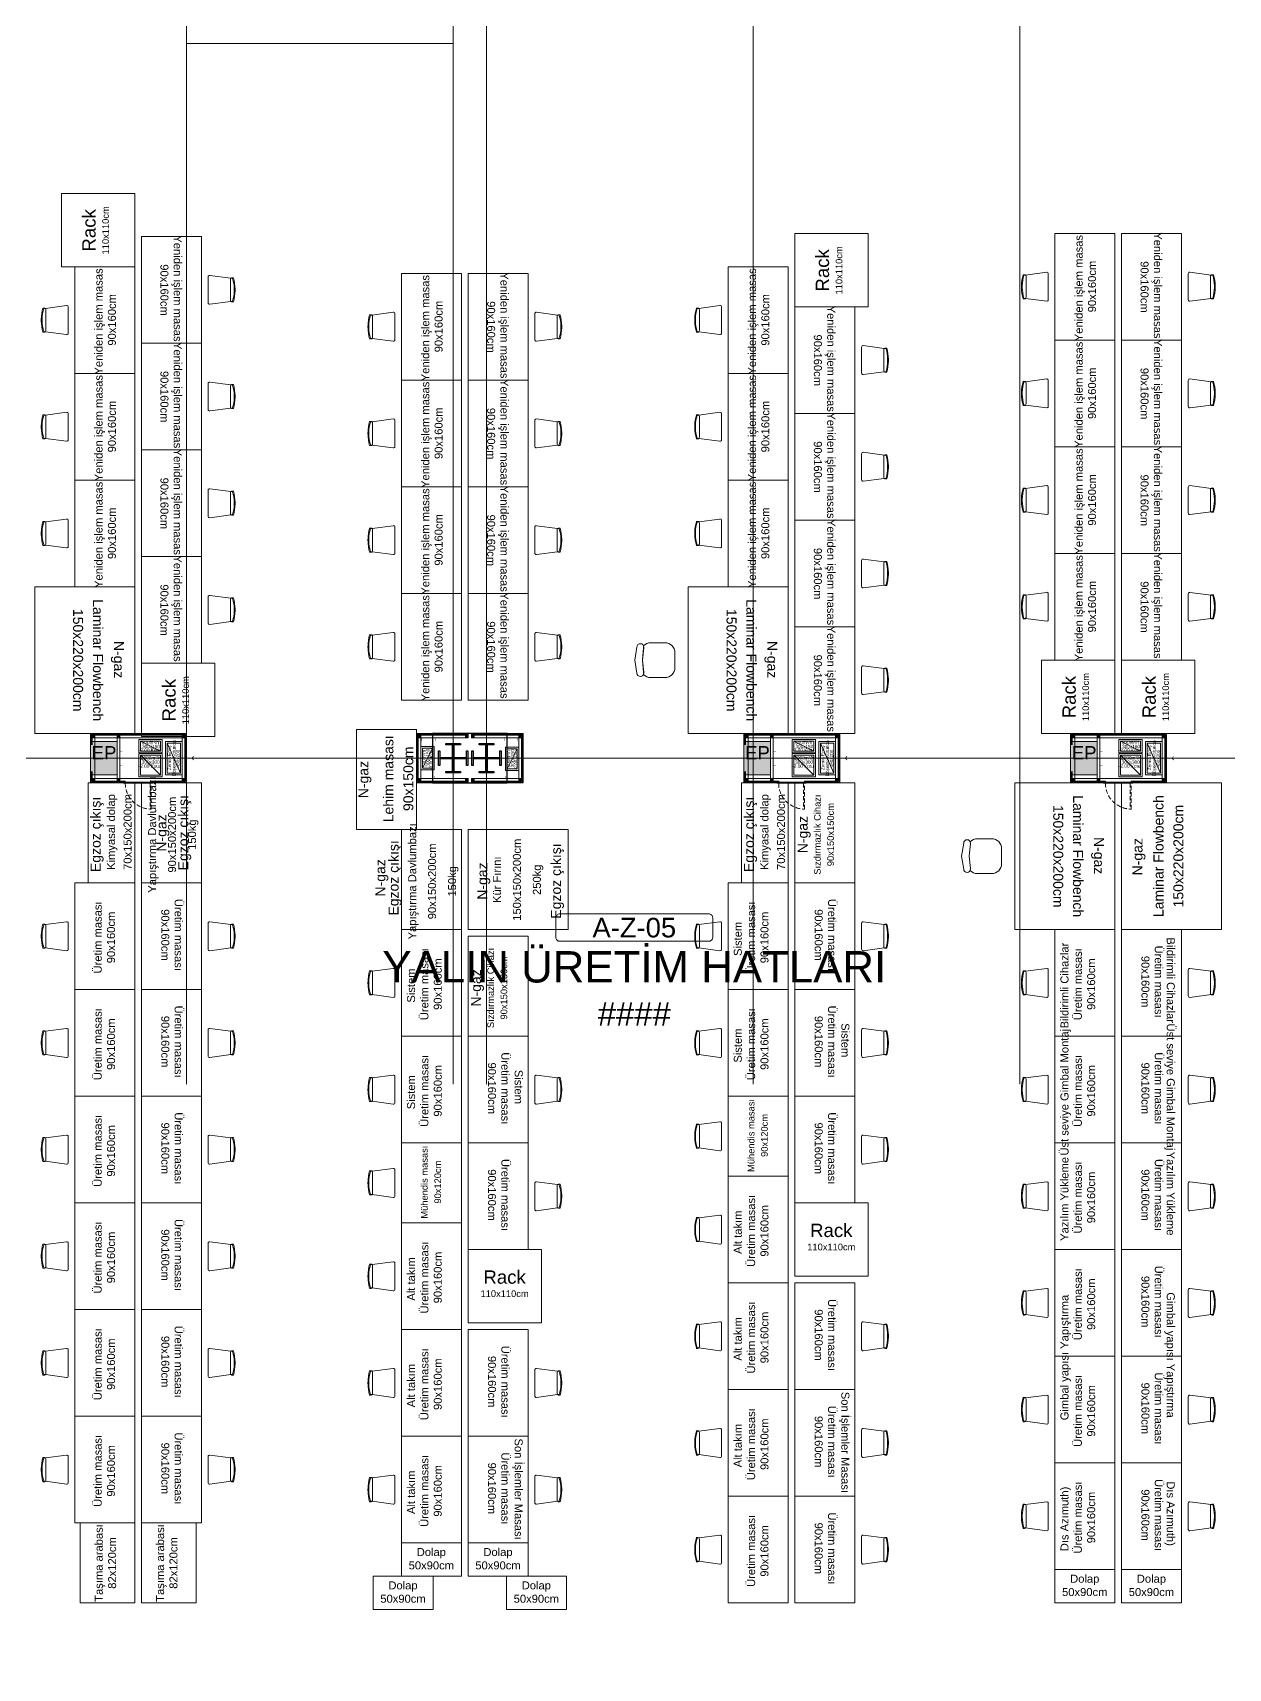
# Model space of a CAD drawing. Header units: centimetres. Extents: x 405464 to 563355, y 50011 to 66875.
# Drawn here: x 508958 to 510751, y 54154 to 56607 of the extents above; entities that cross this region are included whole.
import ezdxf
from ezdxf.enums import TextEntityAlignment as Align

# ---------------------------------------------------------------- set-up
doc = ezdxf.new("R2010")
doc.units = ezdxf.units.CM
for name, pattern in [('DASHDOT', [25.4, 12.7, -6.35, 0, -6.35]), ('DASHED2', [9.525, 6.35, -3.175]), ('HIDDEN', [9.525, 6.35, -3.175])]:
    doc.linetypes.add(name, pattern=pattern)
doc.layers.get('0').update_dxf_attribs({"lineweight": 9})
doc.layers.add('-MH_Ad', color=1, linetype='Continuous', lineweight=9, true_color=0xff0000)
doc.layers.add('DV_alçıpanel_duvar_yeni', color=1, linetype='Continuous', lineweight=20, true_color=0xff0000)
for name, color, linetype, lineweight in [('0-KRCN-MİMARİ-220526', 8, 'Continuous', 9), ('A_Aks', 30, 'DASHDOT', 9), ('A_celik', 1, 'Continuous', 25), ('A_Duvar-alçiplak', 3, 'Continuous', 30), ('D_Aluminyum', 140, 'Continuous', 18), ('D_Merkez', 51, 'Continuous', 13), ('D_Profil', 155, 'Continuous', 15), ('M00_Mahal_No$0$MH_Alan', 51, 'Continuous', 9), ('TF_Cihaz', 20, 'Continuous', 13), ('TF_Mobilya', 142, 'Continuous', 9)]:
    doc.layers.add(name, color=color, linetype=linetype, lineweight=lineweight)
doc.layers.add('Altyapı', color=1, linetype='Continuous')
doc.layers.add('TF_Cihaz_yazı', color=5, linetype='Continuous')
doc.styles.add('M00_Mahal_No$0$Kalin01', font='swissk.ttf')
doc.styles.add('M00_Mahal_No$0$Normal', font='swiss.ttf')
doc.styles.add('MP_KAPI_POZ', font='arial.ttf')
doc.styles.add('Normal', font='arial.ttf')

# ---------------------------------------------------------------- blocks, each defined once
blk = doc.blocks.new('a_aks')
at = {"layer": 'A_Aks', "color": 8, "ltscale": 200}
for p, q in [((4830, 5308), (4830, -831.1)), ((5230, 5308), (5230, -831.1)), ((5280, 5308), (5280, -831.1)), ((5680, 5308), (5680, -831.1)), ((6080, 5308), (6080, -831.1)), ((-743.4, 3257), (12633.6, 3257))]:
    blk.add_line(p, q, dxfattribs=at)
blk = doc.blocks.new('mimari_yeni_durum')
at = {"layer": 'A_celik', "color": 8}
for points in [[(5208, 3246), (5208, 3268), (5210, 3268), (5210, 3258), (5250, 3258), (5250, 3268), (5252, 3268), (5252, 3246), (5250, 3246), (5250, 3256), (5210, 3256), (5210, 3246), (5208, 3246)], [(5219, 3279), (5241, 3279), (5241, 3277), (5231, 3277), (5231, 3237), (5241, 3237), (5241, 3235), (5219, 3235), (5219, 3237), (5229, 3237), (5229, 3277), (5219, 3277), (5219, 3279)], [(5258, 3246), (5258, 3268), (5260, 3268), (5260, 3258), (5300, 3258), (5300, 3268), (5302, 3268), (5302, 3246), (5300, 3246), (5300, 3256), (5260, 3256), (5260, 3246), (5258, 3246)], [(5269, 3279), (5291, 3279), (5291, 3277), (5281, 3277), (5281, 3237), (5291, 3237), (5291, 3235), (5269, 3235), (5269, 3237), (5279, 3237), (5279, 3277), (5269, 3277), (5269, 3279)]]:
    blk.add_lwpolyline(points, dxfattribs=at)
at = {"layer": 'A_Duvar-alçiplak', "color": 8}
blk.add_lwpolyline([(5199, 3220), (5311, 3220), (5311, 3294), (5199, 3294)], close=True, dxfattribs=at)
at = {"layer": 'A_Aks', "color": 8}
blk.add_blockref('a_aks', (0, 0), dxfattribs=at)
blk = doc.blocks.new('M00_Mahal_No$0$MHL')
at = {"color": 0, "linetype": 'ByBlock', "lineweight": -2}
blk.add_lwpolyline([(-100, -5), (-100, -30, 0.414214), (-95, -35), (95, -35, 0.414214), (100, -30), (100, -5, 0.414214), (95, 0), (-95, 0, 0.414214)], format="xyb", close=True, dxfattribs=at)
for tag, height, style, p in [('MAHALNO', 25, 'M00_Mahal_No$0$Kalin01', (0, -17.5)), ('MAHALADI', 40, 'M00_Mahal_No$0$Normal', (0, -67.5))]:
    blk.add_attdef(tag, text='', height=height, dxfattribs=dict(at, style=style)).set_placement(p, align=Align.MIDDLE_CENTER)
at = {"layer": 'M00_Mahal_No$0$MH_Alan', "style": 'M00_Mahal_No$0$Normal'}
blk.add_attdef('ALAN', text='', height=40, dxfattribs=at).set_placement((0, -127.5), align=Align.MIDDLE_CENTER)
blk = doc.blocks.new('A$C17b1b0ad')
at = {"layer": '-MH_Ad', "color": 8}
ref = blk.add_blockref('M00_Mahal_No$0$MHL', (5501.6, 3023.5), dxfattribs=dict(at, xscale=1.176, yscale=1.176, zscale=1.176))
ref.add_attrib('MAHALNO', 'A-Z-05', dxfattribs={"layer": '0', "color": 0, "linetype": 'ByBlock', "lineweight": -2, "height": 29.4, "style": 'M00_Mahal_No$0$Kalin01'}).set_placement((5501.6, 3002.9), align=Align.MIDDLE_CENTER)
ref.add_attrib('MAHALADI', 'YALIN ÜRETİM HATLARI', dxfattribs={"layer": '0', "color": 0, "linetype": 'ByBlock', "lineweight": -2, "height": 47.04, "style": 'M00_Mahal_No$0$Normal'}).set_placement((5501.6, 2944.1), align=Align.MIDDLE_CENTER)
ref.add_attrib('ALAN', '####', dxfattribs={"layer": 'M00_Mahal_No$0$MH_Alan', "height": 35.28, "style": 'M00_Mahal_No$0$Normal'}).set_placement((5501.6, 2873.6), align=Align.MIDDLE_CENTER)
blk = doc.blocks.new('sandalye')
at = {"color": 8, "linetype": 'HIDDEN', "ltscale": 5}
blk.add_line((-403, 12), (-403, -12), dxfattribs=at)
at = {"color": 8, "linetype": 'Continuous'}
for p, q in [((-356, 181), (-379, 181)), ((-366, 172), (-341, 175)), ((-341, 175), (-366, 172)), ((-24, 217), (-341, 175)), ((-333, -158), (-333, 158)), ((-333, 158), (-333, -158)), ((0, -196), (0, 196)), ((-379, -181), (-356, -181)), ((-341, -175), (-366, -172)), ((-366, -172), (-341, -175)), ((-341, -175), (-24, -217))]:
    blk.add_line(p, q, dxfattribs=at)
for centre, radius, start, end in [((276, 0), 679, 164.5563, 178.9655), ((222, 0), 613, 163.7398, 178.854), ((222, 0), 613, 163.7398, 178.854), ((-356, 158), 23, 48.6707, 90), ((-356, 158), 23, 0, 48.6707), ((-356, 158), 23, 0, 48.6707), ((-21, 196), 21.5, 360, 97.624), ((276, 0), 679, 181.0345, 195.4437), ((222, 0), 613, 181.146, 196.2602), ((222, 0), 613, 181.146, 196.2602), ((-356, -158), 23, 270, 311.3293), ((-356, -158), 23, 311.3293, 360), ((-356, -158), 23, 311.3293, 360), ((-21, -196), 21.5, 262.376, 0)]:
    blk.add_arc(centre, radius, start, end, dxfattribs=at)
at = {"color": 8, "linetype": 'HIDDEN', "ltscale": 5}
for centre, radius, start, end in [((276, 0), 679, 178.9655, 181.0345), ((276, 0), 679, 178.9655, 181.0345), ((222, 0), 613, 178.854, 181.146), ((222, 0), 613, 178.854, 181.146)]:
    blk.add_arc(centre, radius, start, end, dxfattribs=at)
blk = doc.blocks.new('A$C43b5bca2')
at = {"layer": 'Altyapı', "color": 8, "style": 'MP_KAPI_POZ'}
blk.add_text('N-gaz', height=15, rotation=90, dxfattribs=at).set_placement((-7.5, 27.9), align=Align.MIDDLE_CENTER)
blk = doc.blocks.new('*U123')
at = {"ltscale": 40}
blk.add_lwpolyline([(0, 0), (0, 4), (4, 4), (4, 0)], close=True, dxfattribs=at)
at = {"layer": 'D_Merkez', "ltscale": 0.015}
for points in [[(0, 0), (4, 4)], [(0, 4), (4, 0)]]:
    blk.add_lwpolyline(points, dxfattribs=at)
at = {"layer": 'D_Profil', "ltscale": 40}
blk.add_lwpolyline([(0.3, 0.3), (0.3, 3.7), (3.7, 3.7), (3.7, 0.3)], close=True, dxfattribs=at)
blk = doc.blocks.new('A$Cc0add5d6')
h = blk.add_hatch(color=252)
h.dxf.hatch_style = 1
h.paths.add_polyline_path([(-14, 12), (26, 12), (26, 62), (-14, 62)])
for points in [[(-14, 12), (26, 12), (26, 62), (-14, 62)], [(98.5, 12), (123.5, 12), (123.5, 62), (98.5, 62)], [(101, 14.5), (121, 14.5), (121, 59.5), (101, 59.5)]]:
    blk.add_lwpolyline(points, close=True)
for points, const_width in [([(34, 67.5), (30, 67.5), (30, 47.5), (34, 47.5)], 0.5), ([(34, 26.5), (30, 26.5), (30, 6.5), (34, 6.5)], 0.5), ([(140.8, 34.2), (138, 37), (140.8, 39.8)], 1), ([(148.1, 37), (138, 37)], 1)]:
    blk.add_lwpolyline(points, dxfattribs=dict(const_width=const_width))
at = {"ltscale": 10}
for points in [[(58.5, 65), (93.5, 65), (93.5, 45), (58.5, 45)], [(61, 62.5), (91, 62.5), (91, 47.5), (61, 47.5)], [(58.5, 44), (93.5, 44), (93.5, 9), (58.5, 9)], [(61, 41.5), (91, 41.5), (91, 11.5), (61, 11.5)]]:
    blk.add_lwpolyline(points, close=True, dxfattribs=at)
for points in [[(91, 47.5), (61, 62.5)], [(91, 11.5), (61, 41.5)]]:
    blk.add_lwpolyline(points, dxfattribs=at)
blk.add_lwpolyline([(101, 59.5), (121, 14.5)])
at = {"layer": 'D_Aluminyum'}
for points in [[(37.5, 2.5), (37.5, 0), (35.5, 0), (35.5, -0.7), (38.2, -0.7), (38.2, 2.5), (37.5, 2.5)], [(38.2, 0.8), (76.8, 0.8)], [(79.5, -0.7), (76.8, -0.7), (76.8, 2.5), (77.5, 2.5), (77.5, 0), (79.5, 0), (79.5, -0.7)], [(38.2, -0.7), (76.8, -0.7)]]:
    blk.add_lwpolyline(points, dxfattribs=at)
at = {"layer": 'D_Aluminyum', "linetype": 'DASHED2'}
blk.add_lwpolyline([(76.8, -0.7), (75.3, -0.7), (75.3, -39.3), (76.8, -39.3)], close=True, dxfattribs=at)
blk.add_arc((76.8, -0.7), 38.6, 180, 267.7746, dxfattribs=at)
at = {"layer": 'D_Profil'}
blk.add_lwpolyline([(-7.5, 6.5), (123.5, 6.5), (123.5, 67.5), (-7.5, 67.5)], close=True, dxfattribs=at)
for points in [[(26, 6.5), (26, 67.5)], [(30, 6.5), (30, 67.5)]]:
    blk.add_lwpolyline(points, dxfattribs=at)
at = {"layer": 'DV_alçıpanel_duvar_yeni'}
for points in [[(77.5, 0), (130, 0), (130, 74), (-14, 74), (-14, 57)], [(77.5, 1.2), (128.8, 1.2), (128.8, 72.8), (-12.8, 72.8), (-12.8, 57)], [(77.5, 2.5), (127.5, 2.5), (127.5, 71.5), (-11.5, 71.5), (-11.5, 57)], [(-14, 17), (-14, 0), (37.5, 0)], [(-12.8, 17), (-12.8, 1.2), (37.5, 1.2)], [(-11.5, 17), (-11.5, 2.5), (37.5, 2.5)], [(37.5, 2.5), (37.5, 0)], [(77.5, 2.5), (77.5, 0)]]:
    blk.add_lwpolyline(points, dxfattribs=at)
at = {"layer": 'D_Profil', "xscale": -1, "rotation": 180}
for p in [(-11.5, 71.5), (26, 71.5), (26, 6.5)]:
    blk.add_blockref('*U123', p, dxfattribs=at)
at = {"layer": 'D_Profil', "rotation": 180}
blk.add_blockref('*U123', (127.5, 71.5), dxfattribs=at)
at = {"layer": 'D_Profil'}
blk.add_blockref('*U123', (-11.5, 2.5), dxfattribs=at)
at = {"layer": 'D_Profil', "xscale": -1}
blk.add_blockref('*U123', (127.5, 2.5), dxfattribs=at)
at = {"style": 'Normal'}
for s, height, p in [('EP', 20, (-12.4, 35.1)), ('+2.00 Kotu', 5, (56.8, 46.7)), ('500m³/h', 5, (62.9, 58)), ('300x150', 5, (63.3, 52)), ('+2.00 Kotu', 5, (56.7, 22.6)), ('2000m³/h', 5, (61.7, 35)), ('300x300', 5, (62.9, 28.6))]:
    blk.add_text(s, height=height, dxfattribs=at).set_placement(p)
for s, p in [('Zemin Emiş', (106.8, 19.1)), ('Döşeme Kotunda', (113.7, 9.7)), ('450x200', (119.9, 22.9))]:
    blk.add_text(s, height=5, rotation=90, dxfattribs=at).set_placement(p)
blk = doc.blocks.new('duvarlar')
at = {"const_width": 0.5}
for points in [[(5202.9, 3283), (5202.9, 3287), (5182.9, 3287), (5182.9, 3283)], [(5307.1, 3283), (5307.1, 3287), (5327.1, 3287), (5327.1, 3283)], [(5181.5, 3230.5), (5181.5, 3226.5), (5201.5, 3226.5), (5201.5, 3230.5)], [(5328.5, 3230.5), (5328.5, 3226.5), (5308.5, 3226.5), (5308.5, 3230.5)]]:
    blk.add_lwpolyline(points, dxfattribs=at)
at = {"ltscale": 10}
for points in [[(5181.5, 3239.5), (5181.5, 3274.5), (5201.5, 3274.5), (5201.5, 3239.5)], [(5184, 3242), (5184, 3272), (5199, 3272), (5199, 3242)], [(5308.5, 3238.7), (5308.5, 3273.7), (5328.5, 3273.7), (5328.5, 3238.7)], [(5311, 3241.2), (5311, 3271.2), (5326, 3271.2), (5326, 3241.2)]]:
    blk.add_lwpolyline(points, close=True, dxfattribs=at)
for points in [[(5199, 3272), (5184, 3242)], [(5326, 3271.2), (5311, 3241.2)]]:
    blk.add_lwpolyline(points, dxfattribs=at)
at = {"layer": 'D_Aluminyum', "ltscale": 10, "const_width": 1}
for points in [[(5257.5, 3294), (5252.5, 3294)], [(5257.5, 3220), (5252.5, 3220)]]:
    blk.add_lwpolyline(points, dxfattribs=at)
at = {"layer": 'D_Profil'}
for points in [[(5252.5, 3287.5), (5181.5, 3287.5), (5181.5, 3226.5), (5252.5, 3226.5)], [(5257.5, 3226.5), (5328.5, 3226.5), (5328.5, 3287.5), (5257.5, 3287.5)]]:
    blk.add_lwpolyline(points, dxfattribs=at)
at = {"layer": 'DV_alçıpanel_duvar_yeni'}
for points in [[(5252.5, 3220), (5175, 3220), (5175, 3294), (5252.5, 3294)], [(5252.5, 3221.2), (5176.2, 3221.2), (5176.2, 3292.7), (5252.5, 3292.7)], [(5252.5, 3222.5), (5177.5, 3222.5), (5177.5, 3291.5), (5252.5, 3291.5)], [(5252.5, 3291.5), (5252.5, 3294)], [(5257.5, 3294), (5335, 3294), (5335, 3220), (5257.5, 3220)], [(5257.5, 3291.5), (5257.5, 3294)], [(5257.5, 3292.7), (5333.8, 3292.7), (5333.8, 3221.2), (5257.5, 3221.2)], [(5257.5, 3291.5), (5332.5, 3291.5), (5332.5, 3222.5), (5257.5, 3222.5)], [(5252.5, 3220), (5252.5, 3222.5)], [(5257.5, 3220), (5257.5, 3222.5)]]:
    blk.add_lwpolyline(points, dxfattribs=at)
for p in [(4700, 3220), (5680, 3220), (6170, 3220)]:
    blk.add_blockref('A$Cc0add5d6', p)
at = {"layer": 'D_Profil', "xscale": -1, "rotation": 180}
for p in [(5177.5, 3291.5), (5248.5, 3291.5), (5257.5, 3291.5), (5248.5, 3226.5), (5257.5, 3226.5)]:
    blk.add_blockref('*U123', p, dxfattribs=at)
at = {"layer": 'D_Profil', "rotation": 180}
blk.add_blockref('*U123', (5332.5, 3291.5), dxfattribs=at)
at = {"layer": 'D_Profil'}
blk.add_blockref('*U123', (5177.5, 3222.5), dxfattribs=at)
at = {"layer": 'D_Profil', "xscale": -1}
blk.add_blockref('*U123', (5332.5, 3222.5), dxfattribs=at)
at = {"style": 'Normal'}
for s, p in [('500m³/h', (5188.5, 3243.9)), ('300x150', (5194.5, 3244.3)), ('+2.00 Kotu', (5199.8, 3237.8)), ('500m³/h', (5315.5, 3243.1)), ('300x150', (5321.5, 3243.4)), ('+2.00 Kotu', (5326.8, 3237))]:
    blk.add_text(s, height=5, rotation=90, dxfattribs=at).set_placement(p)
blk = doc.blocks.new('A$C9e52caec')
at = {"color": 8}
for p, q in [((5502.5, 3404.1), (5505.6, 3423.7)), ((5515.6, 3422.7), (5513.8, 3404.1)), ((5515.7, 3422.7), (5513.8, 3404.1)), ((5532.5, 3430.2), (5526.3, 3430.2)), ((5547.5, 3430.2), (5532.5, 3430.2)), ((5562.5, 3392.8), (5562.5, 3415.2)), ((5502.5, 3404.1), (5502.5, 3404.1)), ((5502.5, 3404.1), (5502.5, 3404.1)), ((5502.5, 3404), (5502.5, 3404.1)), ((5505.6, 3384.5), (5502.5, 3404)), ((5502.5, 3404), (5502.5, 3404)), ((5513.8, 3404.1), (5515.6, 3385.4)), ((5513.8, 3404.1), (5515.7, 3385.4)), ((5526.3, 3377.8), (5547.5, 3377.8)), ((5992.5, 3110.1), (5995.6, 3129.7)), ((6005.6, 3128.7), (6003.8, 3110.1)), ((6005.7, 3128.7), (6003.8, 3110.1)), ((6022.5, 3136.2), (6016.3, 3136.2)), ((6037.5, 3136.2), (6022.5, 3136.2)), ((6052.5, 3098.8), (6052.5, 3121.2)), ((5992.5, 3110.1), (5992.5, 3110.1)), ((5992.5, 3110.1), (5992.5, 3110.1)), ((5992.5, 3110), (5992.5, 3110.1)), ((5995.6, 3090.5), (5992.5, 3110)), ((5992.5, 3110), (5992.5, 3110)), ((6003.8, 3110.1), (6005.6, 3091.4)), ((6003.8, 3110.1), (6005.7, 3091.4)), ((6016.3, 3083.8), (6037.5, 3083.8))]:
    blk.add_line(p, q, dxfattribs=at)
blk.add_lwpolyline([(4830, 4328.7), (5230, 4328.7)], dxfattribs=at)
for centre, start, end in [((5526.3, 3415.2), 89.9532, 136.7734), ((5547.5, 3415.2), 0.0642, 90.0642), ((5547.5, 3392.8), 269.9358, 359.9358), ((5526.3, 3392.8), 222.9893, 270.047), ((6016.3, 3121.2), 89.9532, 136.7734), ((6037.5, 3121.2), 0.0642, 90.0642), ((6037.5, 3098.8), 269.9358, 359.9358), ((6016.3, 3098.8), 222.9893, 270.047)]:
    blk.add_arc(centre, 15, start, end, dxfattribs=at)
for centre, major_axis, start_param, end_param in [((5510.7, 3423.7), (-5.07, 0), -1.570796, 0), ((5510.7, 3423.7), (-5.07, 0), 3.141593, 4.712389), ((5510.6, 3423.7), (-5.07, 0), -3.141593, -2.777625), ((5510.6, 3423.7), (-5.07, 0), 2.948377, 3.141593), ((5510.7, 3423.7), (-5.07, 0), 2.948377, 3.141593), ((5510.6, 3384.5), (5.07, 0), 0, 0.193216), ((5510.7, 3384.5), (5.07, 0), 0, 0.193216), ((5510.7, 3384.5), (5.07, 0), 3.141593, 4.712389), ((5510.7, 3384.5), (5.07, 0), -1.570796, 0), ((5510.6, 3384.5), (5.07, 0), -0.386815, 0), ((6000.7, 3129.7), (-5.07, 0), -1.570796, 0), ((6000.7, 3129.7), (-5.07, 0), 3.141593, 4.712389), ((6000.6, 3129.7), (-5.07, 0), -3.141593, -2.777625), ((6000.6, 3129.7), (-5.07, 0), 2.948377, 3.141593), ((6000.7, 3129.7), (-5.07, 0), 2.948377, 3.141593), ((6000.6, 3090.5), (5.07, 0), 0, 0.193216), ((6000.7, 3090.5), (5.07, 0), 0, 0.193216), ((6000.7, 3090.5), (5.07, 0), 3.141593, 4.712389), ((6000.7, 3090.5), (5.07, 0), -1.570796, 0), ((6000.6, 3090.5), (5.07, 0), -0.386815, 0)]:
    blk.add_ellipse(centre, major_axis=major_axis, ratio=0.992782, start_param=start_param, end_param=end_param, dxfattribs=at)
at = {"layer": 'TF_Cihaz', "color": 8}
for points in [[(4752.5, 3994), (4752.5, 4104), (4642.5, 4104), (4642.5, 3994)], [(5852.5, 3934), (5852.5, 4044), (5742.5, 4044), (5742.5, 3934)], [(4602.5, 3294), (4752.5, 3294), (4752.5, 3514), (4602.5, 3514)], [(5582.5, 3294), (5732.5, 3294), (5732.5, 3514), (5582.5, 3514)], [(4872.5, 3289.4), (4872.5, 3399.4), (4762.5, 3399.4), (4762.5, 3289.4)], [(6222.5, 3294), (6222.5, 3404), (6112.5, 3404), (6112.5, 3294)], [(6342.5, 3294), (6342.5, 3404), (6232.5, 3404), (6232.5, 3294)], [(5175, 3300), (5085, 3300), (5085, 3150), (5175, 3150)], [(5742.5, 3070), (5832.5, 3070), (5832.5, 3220), (5742.5, 3220)], [(6072.5, 3000), (6222.5, 3000), (6222.5, 3220), (6072.5, 3220)], [(6382.5, 3220), (6232.5, 3220), (6232.5, 3000), (6382.5, 3000)], [(5252.5, 2840), (5342.5, 2840), (5342.5, 2990), (5252.5, 2990)], [(5742.5, 2480), (5852.5, 2480), (5852.5, 2590), (5742.5, 2590)], [(5252.5, 2410), (5362.5, 2410), (5362.5, 2520), (5252.5, 2520)]]:
    blk.add_lwpolyline(points, close=True, dxfattribs=at)
at = {"layer": 'TF_Cihaz'}
for points in [[(4752.5, 3220), (4682.5, 3220), (4682.5, 3070), (4752.5, 3070)], [(4852.5, 3220), (4762.5, 3220), (4762.5, 3070), (4852.5, 3070)], [(5732.5, 3220), (5662.5, 3220), (5662.5, 3070), (5732.5, 3070)], [(5242.5, 3150), (5152.5, 3150), (5152.5, 3000), (5242.5, 3000)], [(5402.5, 3000), (5402.5, 3150), (5252.5, 3150), (5252.5, 3000)]]:
    blk.add_lwpolyline(points, close=True, dxfattribs=at)
at = {"layer": 'TF_Mobilya', "color": 8}
for points in [[(4762.5, 3879.4), (4852.5, 3879.4), (4852.5, 4039.4), (4762.5, 4039.4)], [(6222.5, 4044), (6132.5, 4044), (6132.5, 3884), (6222.5, 3884)], [(6232.5, 3884), (6322.5, 3884), (6322.5, 4044), (6232.5, 4044)], [(4752.5, 3994), (4662.5, 3994), (4662.5, 3834), (4752.5, 3834)], [(5242.5, 3984), (5152.5, 3984), (5152.5, 3824), (5242.5, 3824)], [(5252.5, 3824), (5342.5, 3824), (5342.5, 3984), (5252.5, 3984)], [(5732.5, 3994), (5642.5, 3994), (5642.5, 3834), (5732.5, 3834)], [(5742.5, 3774), (5832.5, 3774), (5832.5, 3934), (5742.5, 3934)], [(4762.5, 3719.4), (4852.5, 3719.4), (4852.5, 3879.4), (4762.5, 3879.4)], [(6222.5, 3884), (6132.5, 3884), (6132.5, 3724), (6222.5, 3724)], [(6232.5, 3724), (6322.5, 3724), (6322.5, 3884), (6232.5, 3884)], [(4752.5, 3834), (4662.5, 3834), (4662.5, 3674), (4752.5, 3674)], [(5732.5, 3834), (5642.5, 3834), (5642.5, 3674), (5732.5, 3674)], [(5242.5, 3824), (5152.5, 3824), (5152.5, 3664), (5242.5, 3664)], [(5252.5, 3664), (5342.5, 3664), (5342.5, 3824), (5252.5, 3824)], [(5742.5, 3614), (5832.5, 3614), (5832.5, 3774), (5742.5, 3774)], [(4762.5, 3559.4), (4852.5, 3559.4), (4852.5, 3719.4), (4762.5, 3719.4)], [(6222.5, 3724), (6132.5, 3724), (6132.5, 3564), (6222.5, 3564)], [(6232.5, 3564), (6322.5, 3564), (6322.5, 3724), (6232.5, 3724)], [(4752.5, 3674), (4662.5, 3674), (4662.5, 3514), (4752.5, 3514)], [(5242.5, 3664), (5152.5, 3664), (5152.5, 3504), (5242.5, 3504)], [(5252.5, 3504), (5342.5, 3504), (5342.5, 3664), (5252.5, 3664)], [(5732.5, 3674), (5642.5, 3674), (5642.5, 3514), (5732.5, 3514)], [(5742.5, 3454), (5832.5, 3454), (5832.5, 3614), (5742.5, 3614)], [(4762.5, 3399.4), (4852.5, 3399.4), (4852.5, 3559.4), (4762.5, 3559.4)], [(6222.5, 3564), (6132.5, 3564), (6132.5, 3404), (6222.5, 3404)], [(6232.5, 3404), (6322.5, 3404), (6322.5, 3564), (6232.5, 3564)], [(5242.5, 3504), (5152.5, 3504), (5152.5, 3344), (5242.5, 3344)], [(5252.5, 3344), (5342.5, 3344), (5342.5, 3504), (5252.5, 3504)], [(5742.5, 3294), (5832.5, 3294), (5832.5, 3454), (5742.5, 3454)], [(4752.5, 3070), (4662.5, 3070), (4662.5, 2910), (4752.5, 2910)], [(4762.5, 2910), (4852.5, 2910), (4852.5, 3070), (4762.5, 3070)], [(5732.5, 3070), (5642.5, 3070), (5642.5, 2910), (5732.5, 2910)], [(5742.5, 2910), (5832.5, 2910), (5832.5, 3070), (5742.5, 3070)], [(5242.5, 3000), (5152.5, 3000), (5152.5, 2840), (5242.5, 2840)], [(6222.5, 3000), (6132.5, 3000), (6132.5, 2840), (6222.5, 2840)], [(6232.5, 2840), (6322.5, 2840), (6322.5, 3000), (6232.5, 3000)], [(4752.5, 2910), (4662.5, 2910), (4662.5, 2750), (4752.5, 2750)], [(4762.5, 2750), (4852.5, 2750), (4852.5, 2910), (4762.5, 2910)], [(5732.5, 2910), (5642.5, 2910), (5642.5, 2750), (5732.5, 2750)], [(5742.5, 2750), (5832.5, 2750), (5832.5, 2910), (5742.5, 2910)], [(5242.5, 2840), (5152.5, 2840), (5152.5, 2680), (5242.5, 2680)], [(5252.5, 2680), (5342.5, 2680), (5342.5, 2840), (5252.5, 2840)], [(6222.5, 2840), (6132.5, 2840), (6132.5, 2680), (6222.5, 2680)], [(6232.5, 2680), (6322.5, 2680), (6322.5, 2840), (6232.5, 2840)], [(4752.5, 2750), (4662.5, 2750), (4662.5, 2590), (4752.5, 2590)], [(4762.5, 2590), (4852.5, 2590), (4852.5, 2750), (4762.5, 2750)], [(5732.5, 2750), (5642.5, 2750), (5642.5, 2630), (5732.5, 2630)], [(5742.5, 2590), (5832.5, 2590), (5832.5, 2750), (5742.5, 2750)], [(5242.5, 2680), (5152.5, 2680), (5152.5, 2560), (5242.5, 2560)], [(5252.5, 2520), (5342.5, 2520), (5342.5, 2680), (5252.5, 2680)], [(6222.5, 2680), (6132.5, 2680), (6132.5, 2520), (6222.5, 2520)], [(6232.5, 2520), (6322.5, 2520), (6322.5, 2680), (6232.5, 2680)], [(5732.5, 2630), (5642.5, 2630), (5642.5, 2470), (5732.5, 2470)], [(4752.5, 2590), (4662.5, 2590), (4662.5, 2430), (4752.5, 2430)], [(4762.5, 2430), (4852.5, 2430), (4852.5, 2590), (4762.5, 2590)], [(5242.5, 2560), (5152.5, 2560), (5152.5, 2400), (5242.5, 2400)], [(6222.5, 2520), (6132.5, 2520), (6132.5, 2360), (6222.5, 2360)], [(6232.5, 2360), (6322.5, 2360), (6322.5, 2520), (6232.5, 2520)], [(5732.5, 2470), (5642.5, 2470), (5642.5, 2310), (5732.5, 2310)], [(5742.5, 2310), (5832.5, 2310), (5832.5, 2470), (5742.5, 2470)], [(4752.5, 2430), (4662.5, 2430), (4662.5, 2270), (4752.5, 2270)], [(4762.5, 2270), (4852.5, 2270), (4852.5, 2430), (4762.5, 2430)], [(5242.5, 2400), (5152.5, 2400), (5152.5, 2240), (5242.5, 2240)], [(5252.5, 2240), (5342.5, 2240), (5342.5, 2400), (5252.5, 2400)], [(6222.5, 2360), (6132.5, 2360), (6132.5, 2200), (6222.5, 2200)], [(6232.5, 2200), (6322.5, 2200), (6322.5, 2360), (6232.5, 2360)], [(5732.5, 2310), (5642.5, 2310), (5642.5, 2150), (5732.5, 2150)], [(5742.5, 2150), (5832.5, 2150), (5832.5, 2310), (5742.5, 2310)], [(4752.5, 2270), (4662.5, 2270), (4662.5, 2110), (4752.5, 2110)], [(4762.5, 2110), (4852.5, 2110), (4852.5, 2270), (4762.5, 2270)], [(5242.5, 2240), (5152.5, 2240), (5152.5, 2080), (5242.5, 2080)], [(5252.5, 2080), (5342.5, 2080), (5342.5, 2240), (5252.5, 2240)], [(6222.5, 2200), (6132.5, 2200), (6132.5, 2040), (6222.5, 2040)], [(6232.5, 2040), (6322.5, 2040), (6322.5, 2200), (6232.5, 2200)], [(5732.5, 2150), (5642.5, 2150), (5642.5, 1990), (5732.5, 1990)], [(5742.5, 1990), (5832.5, 1990), (5832.5, 2150), (5742.5, 2150)], [(4752.5, 1990), (4752.5, 2110), (4670.5, 2110), (4670.5, 1990)], [(4844.5, 1990), (4844.5, 2110), (4762.5, 2110), (4762.5, 1990)], [(5242.5, 2030), (5242.5, 2080), (5152.5, 2080), (5152.5, 2030)], [(5342.5, 2030), (5342.5, 2080), (5252.5, 2080), (5252.5, 2030)], [(6222.5, 1990), (6222.5, 2040), (6132.5, 2040), (6132.5, 1990)], [(6322.5, 1990), (6322.5, 2040), (6232.5, 2040), (6232.5, 1990)], [(5200, 1980), (5200, 2030), (5110, 2030), (5110, 1980)], [(5400, 1980), (5400, 2030), (5310, 2030), (5310, 1980)]]:
    blk.add_lwpolyline(points, close=True, dxfattribs=at)
at = {"layer": '-MH_Ad', "color": 8}
blk.add_blockref('A$C17b1b0ad', (0, 0), dxfattribs=at)
at = {"color": 8}
blk.add_blockref('mimari_yeni_durum', (0, 0), dxfattribs=at)
at = {"color": 8, "xscale": -0.1000000000000001, "yscale": 0.1000000000000001, "zscale": 0.1}
for p in [(4862.5, 3959.4), (6332.5, 3964), (4862.5, 3479.4)]:
    blk.add_blockref('sandalye', p, dxfattribs=at)
at = {"color": 8, "xscale": -0.1000000000000003, "yscale": 0.1000000000000003, "zscale": 0.1000000000000002, "rotation": 180}
for p in [(6122.5, 3964), (4652.5, 3914), (5632.5, 3914)]:
    blk.add_blockref('sandalye', p, dxfattribs=at)
at = {"rotation": 180}
for p, xscale, yscale, zscale in [((5142.5, 3904), -0.1000000000000003, 0.1000000000000003, 0.1000000000000002), ((6122.5, 3804), -0.1000000000000003, 0.1000000000000003, 0.1000000000000002), ((4652.5, 3754), -0.1000000000000003, 0.1000000000000003, 0.1000000000000002), ((5142.5, 3744), -0.1000000000000003, 0.1000000000000003, 0.1000000000000002), ((5632.5, 3754), -0.1000000000000003, 0.1000000000000003, 0.1000000000000002), ((6122.5, 3644), -0.1000000000000003, 0.1000000000000003, 0.1000000000000002), ((4652.5, 3594), -0.1000000000000003, 0.1000000000000003, 0.1000000000000002), ((5632.5, 3594), -0.1000000000000003, 0.1000000000000003, 0.1000000000000002), ((5142.5, 3584), -0.1000000000000003, 0.1000000000000003, 0.1000000000000002), ((6122.5, 3484), -0.1000000000000003, 0.1000000000000003, 0.1000000000000002), ((5142.5, 3424), -0.1000000000000003, 0.1000000000000003, 0.1000000000000002), ((4652.5, 2990), -0.1000000000000003, 0.1000000000000003, 0.1000000000000002), ((5632.5, 2990), -0.1000000000000003, 0.1000000000000003, 0.1000000000000002), ((5142.5, 2920), -0.1000000000000003, 0.1000000000000003, 0.1000000000000002), ((6122.5, 2920), -0.1000000000000003, 0.1000000000000003, 0.1000000000000002), ((4652.5, 2830), -0.1000000000000003, 0.1000000000000003, 0.1000000000000002), ((5632.5, 2830), -0.1000000000000003, 0.1000000000000003, 0.1000000000000002), ((5142.5, 2760), -0.1000000000000003, 0.1000000000000003, 0.1000000000000002), ((6122.5, 2760), -0.1000000000000003, 0.1000000000000003, 0.1000000000000002), ((5632.5, 2690), -0.1000000000000001, 0.1000000000000001, 0.1), ((4652.5, 2670), -0.1000000000000003, 0.1000000000000003, 0.1000000000000002), ((5142.5, 2620), -0.1000000000000001, 0.1000000000000001, 0.1), ((6122.5, 2600), -0.1000000000000003, 0.1000000000000003, 0.1000000000000002), ((5632.5, 2550), -0.1000000000000003, 0.1000000000000003, 0.1000000000000002), ((4652.5, 2510), -0.1000000000000003, 0.1000000000000003, 0.1000000000000002), ((5142.5, 2480), -0.1000000000000003, 0.1000000000000003, 0.1000000000000002), ((6122.5, 2440), -0.1000000000000003, 0.1000000000000003, 0.1000000000000002), ((5632.5, 2390), -0.1000000000000003, 0.1000000000000003, 0.1000000000000002), ((4652.5, 2350), -0.1000000000000003, 0.1000000000000003, 0.1000000000000002), ((5142.5, 2320), -0.1000000000000003, 0.1000000000000003, 0.1000000000000002), ((6122.5, 2280), -0.1000000000000003, 0.1000000000000003, 0.1000000000000002), ((5632.5, 2230), -0.1000000000000003, 0.1000000000000003, 0.1000000000000002), ((4652.5, 2190), -0.1000000000000003, 0.1000000000000003, 0.1000000000000002), ((5142.5, 2160), -0.1000000000000003, 0.1000000000000003, 0.1000000000000002), ((6122.5, 2120), -0.1000000000000003, 0.1000000000000003, 0.1000000000000002), ((5632.5, 2070), -0.1000000000000003, 0.1000000000000003, 0.1000000000000002)]:
    blk.add_blockref('sandalye', p, dxfattribs=dict(at, xscale=xscale, yscale=yscale, zscale=zscale))
at = {"xscale": -0.1000000000000001, "yscale": 0.1000000000000001, "zscale": 0.1}
for p in [(5352.5, 3904), (5842.5, 3854), (4862.5, 3799.4), (6332.5, 3804), (5352.5, 3744), (5842.5, 3694), (4862.5, 3639.4), (6332.5, 3644), (5352.5, 3584), (5842.5, 3534), (6332.5, 3484), (5352.5, 3424), (5842.5, 3374), (4862.5, 2990), (5842.5, 2990), (6332.5, 2920), (4862.5, 2830), (5842.5, 2830), (5352.5, 2760), (6332.5, 2760), (4862.5, 2670), (5842.5, 2670), (5352.5, 2600), (6332.5, 2600), (4862.5, 2510), (6332.5, 2440), (5842.5, 2390), (4862.5, 2350), (5352.5, 2320), (6332.5, 2280), (5842.5, 2230), (4862.5, 2190), (5352.5, 2160), (6332.5, 2120), (5842.5, 2070)]:
    blk.add_blockref('sandalye', p, dxfattribs=at)
at = {"layer": 'Altyapı', "color": 8}
for p in [(5102.8, 3197), (5761.6, 3114.5), (5271.6, 2884.5)]:
    blk.add_blockref('A$C43b5bca2', p, dxfattribs=at)
at = {"layer": 'Altyapı'}
for p in [(4799.9, 3116.9), (5128.2, 3049.6), (5281.1, 3044.8)]:
    blk.add_blockref('A$C43b5bca2', p, dxfattribs=at)
at = {"layer": 'Altyapı', "color": 8, "style": 'MP_KAPI_POZ'}
for rotation, p in [(270, (4728.7, 3404.8)), (270, (5708.7, 3404.8)), (270, (6198.7, 3110.8)), (90, (6256.3, 3109.2))]:
    blk.add_text('N-gaz', height=15, rotation=rotation, dxfattribs=at).set_placement(p, align=Align.MIDDLE_CENTER)
at = {"layer": 'Altyapı', "style": 'MP_KAPI_POZ'}
for p in [(4693.7, 3142.7), (4825.1, 3145.3), (5673.7, 3142.7), (5140.6, 3077.5), (5384.1, 3072.8)]:
    blk.add_text('Egzoz çıkışı', height=15, rotation=90, dxfattribs=at).set_placement(p, align=Align.MIDDLE_CENTER)
at = {"layer": 'TF_Cihaz_yazı', "color": 8, "style": 'MP_KAPI_POZ'}
for s, height, rotation, p in [('Rack', 20, 90, (4683.7, 4048.6)), ('110x110cm', 10, 90, (4708.6, 4048.6)), ('110x110cm', 10, 90, (5808.6, 3988.6)), ('Rack', 20, 90, (5783.7, 3988.6)), ('Laminar Flowbench', 15, 270, (4697.2, 3403.9)), ('Laminar Flowbench', 15, 270, (5677.2, 3403.9)), ('150x220x200cm', 15, 270, (4667.4, 3403.9)), ('150x220x200cm', 15, 270, (5647.4, 3403.9)), ('Rack', 20, 90, (4803.7, 3343.9)), ('110x110cm', 10, 90, (4828.6, 3343.9)), ('Rack', 20, 90, (6153.7, 3348.6)), ('110x110cm', 10, 90, (6178.6, 3348.6)), ('Rack', 20, 90, (6273.7, 3348.6)), ('110x110cm', 10, 90, (6298.6, 3348.6)), ('Lehim masası', 15, 90, (5132.8, 3226.1)), ('90x150cm', 15, 90, (5162.7, 3226.1)), ('Sızdırmazlık Cihazı', 10, 90, (5776.1, 3142.4)), ('90x150x150cm', 10, 90, (5796, 3142.4)), ('Laminar Flowbench', 15, 270, (6167.2, 3109.9)), ('Laminar Flowbench', 15, 90, (6287.8, 3110.1)), ('150x220x200cm', 15, 270, (6137.4, 3109.9)), ('150x220x200cm', 15, 90, (6317.6, 3110.1)), ('Sızdırmazlık Cihazı', 10, 90, (5286.1, 2912.4)), ('90x150x150cm', 10, 90, (5306, 2912.4))]:
    blk.add_text(s, height=height, rotation=rotation, dxfattribs=at).set_placement(p, align=Align.MIDDLE_CENTER)
at = {"layer": 'TF_Cihaz_yazı', "style": 'MP_KAPI_POZ'}
for s, p in [('Yapıştırma Davlumbazı', (4778.5, 3142.3)), ('Kimyasal dolap', (4716.8, 3146.3)), ('70x150x200cm', (4741.6, 3146.3)), ('90x150x200cm', (4808.3, 3142.3)), ('Kimyasal dolap', (5696.8, 3146.3)), ('70x150x200cm', (5721.6, 3146.3)), ('150kg', (4838.3, 3142.3)), ('Yapıştırma Davlumbazı', (5168.5, 3072.3)), ('90x150x200cm', (5198.3, 3072.3)), ('150x150x200cm', (5325.5, 3074.7)), ('150kg', (5228.3, 3072.3)), ('Kür Fırını', (5295.6, 3074.7)), ('250kg', (5355.5, 3074.7))]:
    blk.add_text(s, height=12, rotation=90, dxfattribs=at).set_placement(p, align=Align.MIDDLE_CENTER)
at = {"layer": 'TF_Cihaz_yazı', "color": 8, "style": 'MP_KAPI_POZ'}
for s, height, p in [('Rack', 20, (5797.1, 2548.8)), ('110x110cm', 10, (5797.1, 2523.9)), ('Rack', 20, (5307.1, 2478.8)), ('110x110cm', 10, (5307.1, 2453.9))]:
    blk.add_text(s, height=height, dxfattribs=at).set_placement(p, align=Align.MIDDLE_CENTER)
at = {"layer": 'TF_Mobilya', "color": 8, "style": 'MP_KAPI_POZ'}
for s, height, rotation, p in [('Yeniden işlem masası', 12, 270, (4816.9, 3959.1)), ('Yeniden işlem masası', 12, 90, (6168.1, 3964.3)), ('Yeniden işlem masası', 12, 270, (6286.9, 3963.7)), ('90x160cm', 12, 90, (6188.1, 3964.3)), ('90x160cm', 12, 270, (6266.9, 3963.7)), ('Yeniden işlem masası', 12, 90, (4698.1, 3914.3)), ('90x160cm', 12, 270, (4796.9, 3959.1)), ('Yeniden işlem masası', 12, 90, (5188.1, 3904.3)), ('Yeniden işlem masası', 12, 270, (5306.9, 3903.7)), ('Yeniden işlem masası', 12, 90, (5678.1, 3914.3)), ('90x160cm', 12, 90, (4718.1, 3914.3)), ('90x160cm', 12, 90, (5698.1, 3914.3)), ('90x160cm', 12, 90, (5208.1, 3904.3)), ('90x160cm', 12, 270, (5286.9, 3903.7)), ('Yeniden işlem masası', 12, 270, (5796.9, 3853.7)), ('Yeniden işlem masası', 12, 270, (4816.9, 3799.1)), ('90x160cm', 12, 270, (5776.9, 3853.7)), ('Yeniden işlem masası', 12, 90, (6168.1, 3804.3)), ('Yeniden işlem masası', 12, 270, (6286.9, 3803.7)), ('Yeniden işlem masası', 12, 90, (4698.1, 3754.3)), ('90x160cm', 12, 270, (4796.9, 3799.1)), ('Yeniden işlem masası', 12, 90, (5678.1, 3754.3)), ('90x160cm', 12, 90, (6188.1, 3804.3)), ('90x160cm', 12, 270, (6266.9, 3803.7)), ('Yeniden işlem masası', 12, 90, (5188.1, 3744.3)), ('Yeniden işlem masası', 12, 270, (5306.9, 3743.7)), ('90x160cm', 12, 90, (4718.1, 3754.3)), ('90x160cm', 12, 90, (5208.1, 3744.3)), ('90x160cm', 12, 270, (5286.9, 3743.7)), ('90x160cm', 12, 90, (5698.1, 3754.3)), ('Yeniden işlem masası', 12, 270, (5796.9, 3693.7)), ('90x160cm', 12, 270, (5776.9, 3693.7)), ('Yeniden işlem masası', 12, 270, (4816.9, 3639.1)), ('Yeniden işlem masası', 12, 90, (6168.1, 3644.3)), ('Yeniden işlem masası', 12, 270, (6286.9, 3643.7)), ('90x160cm', 12, 90, (6188.1, 3644.3)), ('90x160cm', 12, 270, (6266.9, 3643.7)), ('Yeniden işlem masası', 12, 90, (4698.1, 3594.3)), ('90x160cm', 12, 270, (4796.9, 3639.1)), ('Yeniden işlem masası', 12, 90, (5188.1, 3584.3)), ('Yeniden işlem masası', 12, 270, (5306.9, 3583.7)), ('Yeniden işlem masası', 12, 90, (5678.1, 3594.3)), ('90x160cm', 12, 90, (4718.1, 3594.3)), ('90x160cm', 12, 90, (5698.1, 3594.3)), ('90x160cm', 12, 90, (5208.1, 3584.3)), ('90x160cm', 12, 270, (5286.9, 3583.7)), ('Yeniden işlem masası', 12, 270, (5796.9, 3533.7)), ('Yeniden işlem masası', 12, 270, (4816.9, 3479.1)), ('90x160cm', 12, 270, (5776.9, 3533.7)), ('Yeniden işlem masası', 12, 90, (6168.1, 3484.3)), ('Yeniden işlem masası', 12, 270, (6286.9, 3483.7)), ('90x160cm', 12, 270, (4796.9, 3479.1)), ('90x160cm', 12, 90, (6188.1, 3484.3)), ('90x160cm', 12, 270, (6266.9, 3483.7)), ('Yeniden işlem masası', 12, 90, (5188.1, 3424.3)), ('Yeniden işlem masası', 12, 270, (5306.9, 3423.7)), ('90x160cm', 12, 90, (5208.1, 3424.3)), ('90x160cm', 12, 270, (5286.9, 3423.7)), ('Yeniden işlem masası', 12, 270, (5796.9, 3373.7)), ('90x160cm', 12, 270, (5776.9, 3373.7)), ('Üretim masası', 12, 270, (4818.2, 2991.9)), ('Üretim masası', 12, 270, (5798.2, 2991.9)), ('Üretim masası', 12, 90, (4696.8, 2988.1)), ('90x160cm', 12, 90, (4716.8, 2988.1)), ('90x160cm', 12, 270, (4798.2, 2991.9)), ('Üretim masası', 12, 90, (5676.8, 2988.1)), ('90x160cm', 12, 90, (5696.8, 2988.1)), ('90x160cm', 12, 270, (5778.2, 2991.9)), ('Sistem', 12, 90, (5656.8, 2986)), ('Üretim masası', 12, 90, (5186.8, 2918.1)), ('Bildirimli Cihazlar', 12, 90, (6146.8, 2916)), ('Üretim masası', 12, 90, (6166.8, 2918.1)), ('Üretim masası', 12, 270, (6288.2, 2921.9)), ('Bildirimli Cihazlar', 12, 270, (6306.2, 2924)), ('90x160cm', 12, 90, (5206.8, 2918.1)), ('90x160cm', 12, 90, (6186.8, 2918.1)), ('90x160cm', 12, 270, (6268.2, 2921.9)), ('Sistem', 12, 90, (5166.8, 2916)), ('Üretim masası', 12, 90, (4696.8, 2828.1)), ('Üretim masası', 12, 270, (4818.2, 2831.9)), ('Üretim masası', 12, 90, (5676.8, 2828.1)), ('Üretim masası', 12, 270, (5798.2, 2831.9)), ('90x160cm', 12, 90, (4716.8, 2828.1)), ('90x160cm', 12, 270, (4798.2, 2831.9)), ('Sistem', 12, 90, (5656.8, 2826)), ('90x160cm', 12, 90, (5696.8, 2828.1)), ('90x160cm', 12, 270, (5778.2, 2831.9)), ('Sistem', 12, 270, (5818.2, 2834)), ('Üst seviye Gimbal Montaj', 12, 90, (6146.8, 2756)), ('Üst seviye Gimbal Montaj', 12, 270, (6306.2, 2764)), ('Üretim masası', 12, 90, (5186.8, 2758.1)), ('90x160cm', 12, 270, (5288.2, 2761.9)), ('Üretim masası', 12, 270, (5308.2, 2761.9)), ('Üretim masası', 12, 90, (6166.8, 2758.1)), ('90x160cm', 12, 270, (6268.2, 2761.9)), ('Üretim masası', 12, 270, (6288.2, 2761.9)), ('Sistem', 12, 90, (5166.8, 2756)), ('90x160cm', 12, 90, (5206.8, 2758.1)), ('Sistem', 12, 270, (5328.2, 2764)), ('90x160cm', 12, 90, (6186.8, 2758.1)), ('Üretim masası', 12, 270, (4818.2, 2671.9)), ('Mühendis masası', 10, 90, (5676.8, 2691.2)), ('Üretim masası', 12, 270, (5798.2, 2671.9)), ('Üretim masası', 12, 90, (4696.8, 2668.1)), ('90x160cm', 12, 90, (4716.8, 2668.1)), ('90x160cm', 12, 270, (4798.2, 2671.9)), ('90x120cm', 10, 90, (5696.8, 2691.2)), ('90x160cm', 12, 270, (5778.2, 2671.9)), ('Mühendis masası', 10, 90, (5186.8, 2621.2)), ('90x120cm', 10, 90, (5206.8, 2621.2)), ('Üretim masası', 12, 270, (5308.2, 2601.9)), ('Yazılım Yükleme', 12, 90, (6146.8, 2596)), ('Üretim masası', 12, 90, (6166.8, 2598.1)), ('Üretim masası', 12, 270, (6288.2, 2601.9)), ('Yazılım Yükleme', 12, 270, (6306.2, 2604)), ('90x160cm', 12, 270, (5288.2, 2601.9)), ('90x160cm', 12, 90, (6186.8, 2598.1)), ('90x160cm', 12, 270, (6268.2, 2601.9)), ('Üretim masası', 12, 90, (5676.8, 2548.1)), ('Alt takım', 12, 90, (5656.8, 2546)), ('90x160cm', 12, 90, (5696.8, 2548.1)), ('Üretim masası', 12, 90, (4696.8, 2508.1)), ('Üretim masası', 12, 270, (4818.2, 2511.9)), ('90x160cm', 12, 90, (4716.8, 2508.1)), ('90x160cm', 12, 270, (4798.2, 2511.9)), ('Üretim masası', 12, 90, (5186.8, 2478.1)), ('Alt takım', 12, 90, (5166.8, 2476)), ('90x160cm', 12, 90, (5206.8, 2478.1)), ('Üretim masası', 12, 90, (6166.8, 2438.1)), ('90x160cm', 12, 270, (6268.2, 2441.9)), ('Üretim masası', 12, 270, (6288.2, 2441.9)), ('90x160cm', 12, 90, (6186.8, 2438.1)), ('Gimbal yapısı Yapıştırma', 12, 270, (6306.2, 2361.9)), ('Üretim masası', 12, 90, (5676.8, 2388.1)), ('90x160cm', 12, 270, (5778.2, 2391.9)), ('Üretim masası', 12, 270, (5798.2, 2391.9)), ('Gimbal yapısı Yapıştırma', 12, 90, (6146.8, 2358.1)), ('Üretim masası', 12, 270, (4818.2, 2351.9)), ('Alt takım', 12, 90, (5656.8, 2386)), ('90x160cm', 12, 90, (5696.8, 2388.1)), ('Üretim masası', 12, 90, (4696.8, 2348.1)), ('90x160cm', 12, 90, (4716.8, 2348.1)), ('90x160cm', 12, 270, (4798.2, 2351.9)), ('Üretim masası', 12, 90, (5186.8, 2318.1)), ('90x160cm', 12, 90, (5206.8, 2318.1)), ('90x160cm', 12, 270, (5288.2, 2321.9)), ('Üretim masası', 12, 270, (5308.2, 2321.9)), ('Alt takım', 12, 90, (5166.8, 2316)), ('Üretim masası', 12, 90, (6166.8, 2278.1)), ('Üretim masası', 12, 270, (6288.2, 2281.9)), ('Son İşlemler Masası', 12, 270, (5818.2, 2230.8)), ('90x160cm', 12, 90, (6186.8, 2278.1)), ('90x160cm', 12, 270, (6268.2, 2281.9)), ('Üretim masası', 12, 270, (5798.2, 2231.9)), ('Alt takım', 12, 90, (5656.8, 2226)), ('Üretim masası', 12, 90, (5676.8, 2228.1)), ('90x160cm', 12, 90, (5696.8, 2228.1)), ('90x160cm', 12, 270, (5778.2, 2231.9)), ('Üretim masası', 12, 90, (4696.8, 2188.1)), ('Üretim masası', 12, 270, (4818.2, 2191.9)), ('Son İşlemler Masası', 12, 270, (5328.2, 2160.8)), ('90x160cm', 12, 90, (4716.8, 2188.1)), ('90x160cm', 12, 270, (4798.2, 2191.9)), ('Üretim masası', 12, 90, (5186.8, 2158.1)), ('Üretim masası', 12, 270, (5308.2, 2161.9)), ('Alt takım', 12, 90, (5166.8, 2156)), ('90x160cm', 12, 90, (5206.8, 2158.1)), ('90x160cm', 12, 270, (5288.2, 2161.9)), ('Dıs Azımuth)', 12, 90, (6146.8, 2116)), ('Üretim masası', 12, 90, (6166.8, 2118.1)), ('90x160cm', 12, 270, (6268.2, 2121.9)), ('Üretim masası', 12, 270, (6288.2, 2121.9)), ('Dıs Azımuth)', 12, 270, (6306.2, 2124)), ('90x160cm', 12, 90, (6186.8, 2118.1)), ('Üretim masası', 12, 90, (5676.8, 2068.1)), ('90x160cm', 12, 270, (5778.2, 2071.9)), ('Üretim masası', 12, 270, (5798.2, 2071.9)), ('Taşıma arabası', 12, 90, (4698.4, 2050)), ('82x120cm', 12, 90, (4718.4, 2050)), ('Taşıma arabası', 12, 90, (4790.4, 2050)), ('82x120cm', 12, 90, (4810.4, 2050)), ('90x160cm', 12, 90, (5696.8, 2068.1))]:
    blk.add_text(s, height=height, rotation=rotation, dxfattribs=at).set_placement(p, align=Align.MIDDLE_CENTER)
for s, p in [('Dolap', (5197.2, 2066.4)), ('Dolap', (5297.2, 2066.4)), ('50x90cm', (5197.2, 2046.4)), ('50x90cm', (5297.2, 2046.4)), ('Dolap', (5154.7, 2016.4)), ('Dolap', (5354.7, 2016.4)), ('50x90cm', (6177.2, 2006.4)), ('Dolap', (6177.2, 2026.4)), ('50x90cm', (6277.2, 2006.4)), ('Dolap', (6277.2, 2026.4)), ('50x90cm', (5154.7, 1996.4)), ('50x90cm', (5354.7, 1996.4))]:
    blk.add_text(s, height=12, dxfattribs=at).set_placement(p, align=Align.MIDDLE_CENTER)
blk.add_blockref('duvarlar', (0, 0))

msp = doc.modelspace()

# ---------------------------------------------------------------- block references
at = {"layer": '0-KRCN-MİMARİ-220526', "rotation": 359.999999999997}
msp.add_blockref('A$C9e52caec', (504358.3, 52262.4, 74), dxfattribs=at)

doc.saveas('drawing.dxf')
